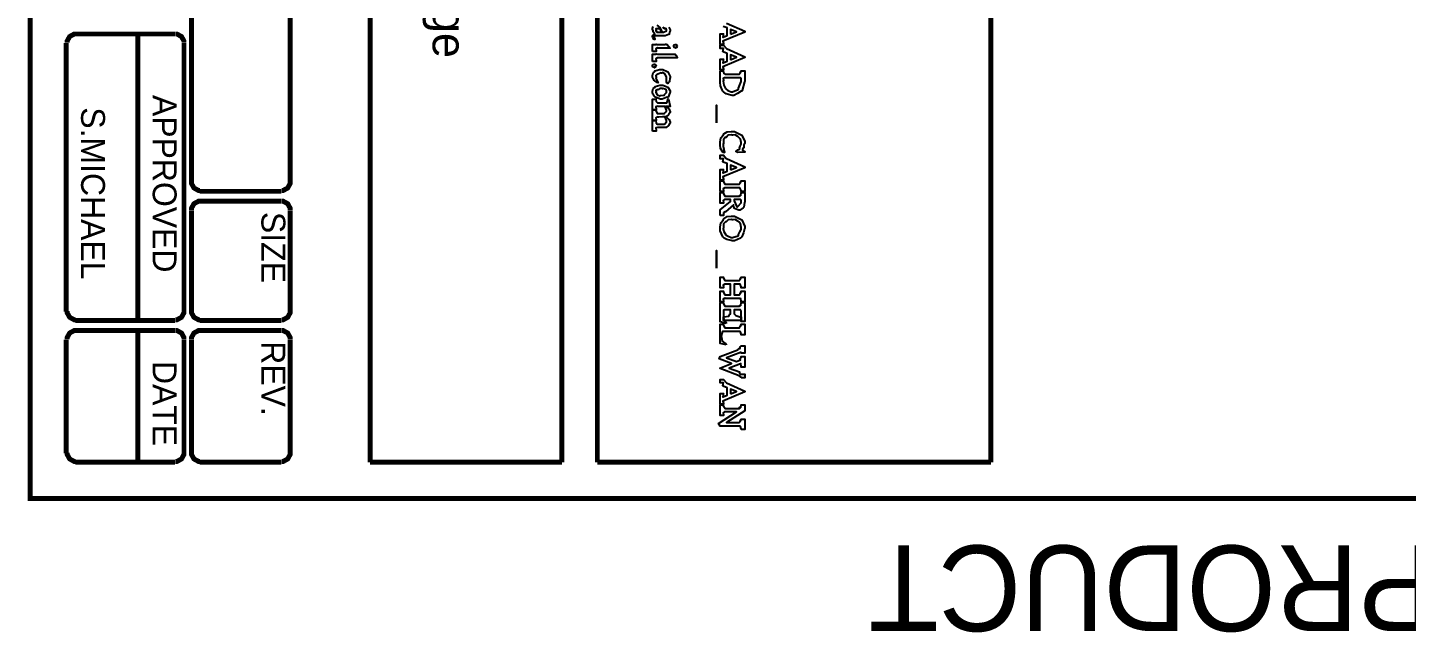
# Model space of a CAD drawing. Extents: x 0 to 11.7, y 0 to 16.5.
# Drawn here: x 0.259 to 3.051, y -0.011 to 1.212 of the extents above; entities that cross this region are included whole.
import ezdxf

# ---------------------------------------------------------------- set-up
doc = ezdxf.new("R2010")
doc.units = 0
doc.layers.get('0').update_dxf_attribs({"linetype": 'CONTINUOUS'})

msp = doc.modelspace()

# ---------------------------------------------------------------- linework, layer by layer
at = {"color": 0, "const_width": 0.01}
for points in [[(11.3828, 0.25944), (11.3828, 16.2511), (0.26443, 16.2511), (0.26443, 0.25944), (11.3828, 0.25944)], [(2.20942, 0.33279), (2.20942, 2.47775), (2.20942, 0.33279), (2.20942, 2.47775), (2.20942, 0.33279)]]:
    msp.add_lwpolyline(points, close=True, dxfattribs=at)
for points in [[(0.9528, 0.33279), (0.9528, 2.47775), (1.34109, 2.47775)], [(1.34109, 0.33279), (1.34109, 2.47775)], [(1.41276, 0.33279), (1.41276, 2.47775)], [(0.59109, 0.89947), (0.59109, 2.08111)], [(0.79112, 0.89947), (0.79112, 2.08111)], [(0.35693, 1.19944), (0.3539, 1.19944), (0.34462, 1.19434), (0.33946, 1.18506), (0.33946, 1.18197)], [(0.55778, 1.19944), (0.35612, 1.19944)], [(0.4828, 0.61947), (0.4828, 1.19944)], [(0.57612, 1.18197), (0.57612, 1.18506), (0.57102, 1.19434), (0.56174, 1.19944), (0.55859, 1.19944)], [(0.33778, 0.6378), (0.33778, 1.1811)], [(0.57612, 0.6378), (0.57612, 1.1811)], [(0.59109, 0.90028), (0.59109, 0.89719), (0.59625, 0.88791), (0.60552, 0.88276), (0.60862, 0.88276)], [(0.7736, 0.88276), (0.77675, 0.88276), (0.78602, 0.88791), (0.79112, 0.89719), (0.79112, 0.90028)], [(0.60862, 0.86111), (0.60552, 0.86111), (0.59625, 0.85601), (0.59109, 0.84673), (0.59109, 0.84359)], [(0.77279, 0.88113), (0.6078, 0.88113)], [(0.77279, 0.86111), (0.6078, 0.86111)], [(0.79112, 0.84359), (0.79112, 0.84673), (0.78602, 0.85601), (0.77675, 0.86111), (0.7736, 0.86111)], [(0.59109, 0.6378), (0.59109, 0.84277)], [(0.79112, 0.6378), (0.79112, 0.84277)], [(0.33946, 0.63862), (0.33946, 0.63553), (0.34462, 0.62625), (0.3539, 0.62109), (0.35693, 0.62109)], [(0.55859, 0.62109), (0.56174, 0.62109), (0.57102, 0.62625), (0.57612, 0.63553), (0.57612, 0.63862)], [(0.59109, 0.63862), (0.59109, 0.63553), (0.59625, 0.62625), (0.60552, 0.62109), (0.60862, 0.62109)], [(0.7736, 0.62109), (0.77675, 0.62109), (0.78602, 0.62625), (0.79112, 0.63553), (0.79112, 0.63862)], [(0.55778, 0.61947), (0.35612, 0.61947)], [(0.77279, 0.61947), (0.6078, 0.61947)], [(0.35693, 0.59945), (0.3539, 0.59945), (0.34462, 0.59435), (0.33946, 0.58507), (0.33946, 0.58192)], [(0.55778, 0.59945), (0.35612, 0.59945)], [(0.4828, 0.33279), (0.4828, 0.59945)], [(0.57612, 0.58192), (0.57612, 0.58507), (0.57102, 0.59435), (0.56174, 0.59945), (0.55859, 0.59945)], [(0.60862, 0.59945), (0.60552, 0.59945), (0.59625, 0.59435), (0.59109, 0.58507), (0.59109, 0.58192)], [(0.77279, 0.59945), (0.6078, 0.59945)], [(0.79112, 0.58192), (0.79112, 0.58507), (0.78602, 0.59435), (0.77675, 0.59945), (0.7736, 0.59945)], [(0.33778, 0.35113), (0.33778, 0.58111)], [(0.57612, 0.35113), (0.57612, 0.58111)], [(0.59109, 0.35113), (0.59109, 0.58111)], [(0.79112, 0.35113), (0.79112, 0.58111)], [(0.33946, 0.35194), (0.33946, 0.34885), (0.34462, 0.33957), (0.3539, 0.33442), (0.35693, 0.33442)], [(0.55778, 0.33279), (0.35612, 0.33279)], [(0.55859, 0.33442), (0.56174, 0.33442), (0.57102, 0.33957), (0.57612, 0.34885), (0.57612, 0.35194)], [(0.59109, 0.35194), (0.59109, 0.34885), (0.59625, 0.33957), (0.60552, 0.33442), (0.60862, 0.33442)], [(0.77279, 0.33279), (0.6078, 0.33279)], [(0.7736, 0.33442), (0.77675, 0.33442), (0.78602, 0.33957), (0.79112, 0.34885), (0.79112, 0.35194)], [(1.34109, 0.33279), (0.9528, 0.33279)], [(2.20942, 0.33279), (1.41276, 0.33279)]]:
    msp.add_lwpolyline(points, dxfattribs=at)
at = {"color": 0}
for points in [[(1.55767, 1.21316), (1.56028, 1.20795), (1.56028, 1.20616), (1.55994, 1.20622), (1.55865, 1.20291), (1.55811, 1.19878), (1.55767, 1.19835), (1.55681, 1.19835), (1.55029, 1.19575), (1.54812, 1.19575), (1.53076, 1.19575), (1.53022, 1.19613), (1.52772, 1.19613), (1.52772, 1.19407), (1.52772, 1.19336), (1.52772, 1.19336), (1.52772, 1.1926), (1.52903, 1.18913), (1.52924, 1.18858), (1.52772, 1.18815), (1.52772, 1.18815), (1.52729, 1.18848), (1.52576, 1.19076), (1.52556, 1.19097), (1.52539, 1.19179), (1.52463, 1.19423), (1.52447, 1.19423), (1.52447, 1.19423), (1.52447, 1.19553), (1.52849, 1.19933), (1.52924, 1.19944), (1.52854, 1.20014), (1.52604, 1.20416), (1.52576, 1.20464), (1.52556, 1.20573), (1.52463, 1.20898), (1.52447, 1.20931), (1.52447, 1.20942), (1.52447, 1.21083), (1.5261, 1.21468)], [(1.53321, 1.21723), (1.53933, 1.21235), (1.53988, 1.21137), (1.5401, 1.21126), (1.54346, 1.20372), (1.54378, 1.20291), (1.54596, 1.20291), (1.54656, 1.20296), (1.55311, 1.20557), (1.55311, 1.20638), (1.55306, 1.20741), (1.55246, 1.2105), (1.55132, 1.21007), (1.55094, 1.21007), (1.55046, 1.21034), (1.54889, 1.21099), (1.54986, 1.21007), (1.54986, 1.21007), (1.54943, 1.21034), (1.54796, 1.21099), (1.54878, 1.21007), (1.54878, 1.21007), (1.54829, 1.21039), (1.5466, 1.21126), (1.54704, 1.21115), (1.54704, 1.21115), (1.5466, 1.21159), (1.54546, 1.21316)], [(1.67458, 1.22173), (1.71126, 1.20502), (1.71126, 1.2035), (1.66699, 1.18484), (1.66672, 1.18468), (1.66829, 1.18012), (1.66829, 1.17855), (1.66114, 1.17855), (1.66114, 1.17855), (1.66114, 1.20003), (1.66829, 1.20003), (1.66769, 1.19884), (1.66786, 1.19244), (1.66786, 1.19244), (1.66764, 1.19276), (1.66694, 1.19368), (1.66764, 1.19309), (1.66764, 1.19309), (1.67546, 1.19634), (1.67546, 1.21175), (1.66764, 1.21479)]]:
    msp.add_lwpolyline(points, dxfattribs=at)
for points in [[(1.53381, 1.20291), (1.54335, 1.20291), (1.54269, 1.20356), (1.54112, 1.20752), (1.54096, 1.20768), (1.54058, 1.20866), (1.53733, 1.21007), (1.53618, 1.21007), (1.5351, 1.21045), (1.53131, 1.21018), (1.53163, 1.20768), (1.53163, 1.20681), (1.53163, 1.20681), (1.53131, 1.20633), (1.53347, 1.20329), (1.53381, 1.20291)], [(1.68261, 1.19916), (1.69433, 1.20416), (1.68261, 1.20871), (1.68261, 1.19916)], [(1.52447, 1.16395), (1.52447, 1.17828), (1.53163, 1.17828), (1.53153, 1.17839), (1.53163, 1.1792), (1.53424, 1.17828), (1.5351, 1.17828), (1.55007, 1.17828), (1.55007, 1.17833), (1.55072, 1.1792), (1.5529, 1.17828), (1.5529, 1.17828), (1.5529, 1.17828), (1.55257, 1.17828), (1.55246, 1.17828), (1.55419, 1.17828), (1.56028, 1.17112), (1.53575, 1.17112), (1.53467, 1.17117), (1.53125, 1.16943), (1.53163, 1.16537), (1.53163, 1.16395), (1.52447, 1.16395)], [(1.5709, 1.17112), (1.57026, 1.17117), (1.56853, 1.17204), (1.56831, 1.1722), (1.56814, 1.17296), (1.56739, 1.17508), (1.56743, 1.1748), (1.56743, 1.1748), (1.56739, 1.17546), (1.56819, 1.17725), (1.56831, 1.17741), (1.56831, 1.17763), (1.57026, 1.17828), (1.5709, 1.17828), (1.5709, 1.17828), (1.57335, 1.17757), (1.57351, 1.17741), (1.57351, 1.17741), (1.5734, 1.17725), (1.5746, 1.17546), (1.5746, 1.1748), (1.57443, 1.17497), (1.57329, 1.17475), (1.57374, 1.17242), (1.57351, 1.1722), (1.57319, 1.17258), (1.5714, 1.17307), (1.57107, 1.17112), (1.5709, 1.17112)], [(1.66114, 1.12684), (1.66114, 1.14833), (1.66829, 1.14833), (1.66769, 1.14714), (1.66786, 1.14073), (1.66786, 1.14073), (1.66764, 1.14106), (1.66694, 1.14198), (1.66764, 1.14138), (1.66764, 1.14138), (1.67546, 1.14464), (1.67546, 1.16005), (1.66764, 1.16309), (1.66715, 1.16379), (1.66786, 1.16688), (1.66786, 1.16786), (1.66764, 1.16824), (1.66738, 1.16949), (1.66829, 1.16976), (1.66829, 1.16981), (1.66114, 1.16981), (1.66114, 1.17698), (1.66829, 1.17698), (1.66813, 1.17681), (1.67356, 1.17052), (1.67458, 1.17003), (1.71126, 1.15332), (1.71126, 1.1518), (1.66699, 1.13314), (1.66672, 1.13298), (1.66829, 1.12842), (1.66829, 1.12684), (1.66114, 1.12684)], [(1.52447, 1.14404), (1.52447, 1.15837), (1.53163, 1.15837), (1.53157, 1.15848), (1.53174, 1.15929), (1.53461, 1.15837), (1.53554, 1.15837), (1.56635, 1.15837), (1.56646, 1.15858), (1.56803, 1.15837), (1.56853, 1.15837), (1.56853, 1.15837), (1.56917, 1.15837), (1.56917, 1.15837), (1.57047, 1.15837), (1.57047, 1.15837), (1.5715, 1.15641), (1.57411, 1.15207), (1.5746, 1.1512), (1.53575, 1.1512), (1.53467, 1.15126), (1.53125, 1.14952), (1.53163, 1.14545), (1.53163, 1.14404), (1.52447, 1.14404)], [(1.68261, 1.14746), (1.69433, 1.15245), (1.68261, 1.15701), (1.68261, 1.14746)], [(1.52815, 1.13129), (1.52761, 1.13135), (1.52576, 1.13222), (1.52556, 1.13238), (1.52544, 1.13308), (1.52463, 1.13515), (1.52447, 1.13498), (1.52447, 1.13498), (1.52447, 1.13558), (1.52539, 1.13721), (1.52556, 1.13737), (1.52561, 1.1377), (1.52772, 1.13846), (1.52838, 1.13846), (1.52838, 1.13846), (1.53043, 1.13775), (1.53054, 1.13759), (1.53054, 1.13759), (1.53163, 1.13563), (1.53163, 1.13498), (1.53153, 1.13515), (1.53049, 1.13482), (1.53076, 1.13254), (1.53054, 1.13238), (1.53033, 1.13276), (1.52875, 1.13325), (1.52832, 1.13129), (1.52815, 1.13129)], [(1.5351, 1.10015), (1.53381, 1.1014), (1.52946, 1.1046), (1.52806, 1.10509), (1.52772, 1.10536), (1.52692, 1.10672), (1.52447, 1.11225), (1.52447, 1.11404), (1.52447, 1.11578), (1.52561, 1.12098), (1.52826, 1.12294), (1.52903, 1.12359), (1.52951, 1.12462), (1.53879, 1.12771), (1.54183, 1.12771), (1.54514, 1.12771), (1.55419, 1.12392), (1.55507, 1.12316), (1.55572, 1.12277), (1.56028, 1.1135), (1.56028, 1.11035), (1.55963, 1.10992), (1.55903, 1.10308), (1.55875, 1.10254), (1.55838, 1.10276), (1.55632, 1.1014), (1.55556, 1.09907), (1.55528, 1.09907), (1.5549, 1.09918), (1.55387, 1.09999), (1.55376, 1.10015), (1.55365, 1.10086), (1.55311, 1.10297), (1.55311, 1.10276), (1.55311, 1.10276), (1.55311, 1.10341), (1.55311, 1.10487), (1.55311, 1.10536), (1.55311, 1.10558), (1.55311, 1.10623), (1.55311, 1.10623), (1.55311, 1.10661), (1.55311, 1.10748), (1.55311, 1.10775), (1.55306, 1.10851), (1.55311, 1.11057), (1.55311, 1.11122), (1.55306, 1.1123), (1.54986, 1.11838), (1.54921, 1.11882), (1.54824, 1.11957), (1.54486, 1.12126), (1.5434, 1.12055), (1.54292, 1.12055), (1.54178, 1.12115), (1.53549, 1.11822), (1.53489, 1.11773), (1.53413, 1.11795), (1.53114, 1.11572), (1.53163, 1.11187), (1.53163, 1.11057), (1.53103, 1.10997), (1.5351, 1.10173), (1.53575, 1.10102), (1.5351, 1.10015)], [(1.68608, 1.07514), (1.68311, 1.07585), (1.67361, 1.07845), (1.66792, 1.08257), (1.66678, 1.08404), (1.66536, 1.08643), (1.66183, 1.09451), (1.66114, 1.10167), (1.66114, 1.104), (1.66114, 1.12527), (1.66829, 1.12527), (1.66769, 1.12462), (1.66922, 1.11974), (1.66938, 1.11941), (1.66938, 1.11941), (1.67133, 1.11811), (1.67199, 1.11811), (1.70042, 1.11811), (1.70025, 1.11849), (1.70176, 1.12082), (1.7041, 1.12419), (1.7041, 1.12527), (1.71126, 1.12527), (1.71126, 1.104), (1.71056, 1.10254), (1.70622, 1.08512), (1.70518, 1.08382), (1.70394, 1.08355), (1.69689, 1.07905), (1.68881, 1.07514), (1.68608, 1.07514)], [(1.54249, 1.06728), (1.54081, 1.06744), (1.53011, 1.07134), (1.52924, 1.07205), (1.52815, 1.07346), (1.52501, 1.07796), (1.52447, 1.08127), (1.52447, 1.08225), (1.52453, 1.08404), (1.52587, 1.08936), (1.52886, 1.09136), (1.52968, 1.09201), (1.53011, 1.09299), (1.53939, 1.09592), (1.54249, 1.09592), (1.54563, 1.09592), (1.55425, 1.09288), (1.55507, 1.09223), (1.55572, 1.09191), (1.56028, 1.0842), (1.56028, 1.0816), (1.55963, 1.08057), (1.55615, 1.07183), (1.55528, 1.07118), (1.55419, 1.0714), (1.54378, 1.06728), (1.54249, 1.06728)], [(1.54031, 1.07444), (1.54101, 1.07509), (1.54844, 1.0759), (1.54899, 1.07617), (1.54883, 1.07704), (1.55311, 1.08127), (1.55311, 1.08268), (1.55306, 1.08377), (1.55236, 1.08702), (1.55089, 1.08708), (1.55051, 1.08724), (1.54958, 1.08794), (1.54639, 1.08946), (1.54492, 1.08876), (1.54443, 1.08876), (1.54329, 1.0893), (1.53907, 1.08919), (1.53657, 1.08713), (1.53597, 1.08681), (1.535, 1.08708), (1.53131, 1.08545), (1.53163, 1.08209), (1.53163, 1.08095), (1.53147, 1.08084), (1.53418, 1.07606), (1.53467, 1.07574), (1.53467, 1.07574), (1.53603, 1.07557), (1.53928, 1.07444), (1.54031, 1.07444)], [(1.68588, 1.0823), (1.68631, 1.08241), (1.69786, 1.08702), (1.69868, 1.08794), (1.69879, 1.08979), (1.70156, 1.09679), (1.7041, 1.10352), (1.7041, 1.10574), (1.70404, 1.10672), (1.70378, 1.10954), (1.70367, 1.10965), (1.70356, 1.11003), (1.70204, 1.11095), (1.7015, 1.11095), (1.67111, 1.11095), (1.67031, 1.111), (1.66775, 1.10975), (1.66829, 1.10677), (1.66829, 1.10574), (1.66769, 1.10427), (1.66868, 1.09619), (1.67247, 1.08898), (1.67329, 1.08794), (1.67329, 1.08794), (1.67731, 1.08496), (1.68375, 1.0823), (1.68588, 1.0823)], [(1.52447, 1.00282), (1.52447, 1.02431), (1.53163, 1.02431), (1.53114, 1.02387), (1.53163, 1.01997), (1.53424, 1.01714), (1.5351, 1.01714), (1.54856, 1.01714), (1.5485, 1.01725), (1.55311, 1.02159), (1.55311, 1.023), (1.55306, 1.02458), (1.5504, 1.03087), (1.54986, 1.03147), (1.54893, 1.03157), (1.54476, 1.03163), (1.53754, 1.03147), (1.5351, 1.03147), (1.53418, 1.03152), (1.53119, 1.02984), (1.53163, 1.02572), (1.53163, 1.02431), (1.52447, 1.02431), (1.52447, 1.04579), (1.53163, 1.04579), (1.53108, 1.04476), (1.53413, 1.03863), (1.5351, 1.03863), (1.54856, 1.03863), (1.5485, 1.03917), (1.55072, 1.04107), (1.55311, 1.04367), (1.55311, 1.04449), (1.55306, 1.04541), (1.5504, 1.0523), (1.54986, 1.05295), (1.5351, 1.05295), (1.53435, 1.05328), (1.53119, 1.05208), (1.53163, 1.04736), (1.53163, 1.04579), (1.52447, 1.04579), (1.52447, 1.06728), (1.53163, 1.06728), (1.53108, 1.06673), (1.53179, 1.06277), (1.53478, 1.06011), (1.53575, 1.06011), (1.5529, 1.06011), (1.5536, 1.06011), (1.55572, 1.06548), (1.55572, 1.06728), (1.55681, 1.06728), (1.56028, 1.05295), (1.55137, 1.05295), (1.55137, 1.05295), (1.55344, 1.05127), (1.55751, 1.04785), (1.55789, 1.04731), (1.55789, 1.04731), (1.55897, 1.04552), (1.56028, 1.04183), (1.56028, 1.04058), (1.55963, 1.03998), (1.55701, 1.03608), (1.55268, 1.03282), (1.55117, 1.03255), (1.55117, 1.03255), (1.55371, 1.03076), (1.55761, 1.02669), (1.55789, 1.02626), (1.55789, 1.02626), (1.56028, 1.02105), (1.56028, 1.01931), (1.55963, 1.01888), (1.55686, 1.014), (1.55214, 1.00998), (1.55051, 1.00998), (1.53575, 1.00998), (1.53489, 1.01036), (1.53125, 1.00928), (1.53163, 1.00445), (1.53163, 1.00282), (1.52447, 1.00282)], [(1.65397, 1.01986), (1.65397, 1.05566), (1.65397, 1.01986)], [(1.66917, 0.95855), (1.66715, 0.96007), (1.66217, 0.96766), (1.66114, 0.97532), (1.66114, 0.97786), (1.66114, 0.98069), (1.66297, 0.98915), (1.66732, 0.99457), (1.66851, 0.99566), (1.66906, 0.99723), (1.67546, 1.00119), (1.68343, 1.00195), (1.68608, 1.00195), (1.69054, 1.00195), (1.70269, 0.99636), (1.70389, 0.99523), (1.70503, 0.99463), (1.71126, 0.98226), (1.71126, 0.97808), (1.71104, 0.97814), (1.70969, 0.97504), (1.70947, 0.97016), (1.7091, 0.9694), (1.70822, 0.96908), (1.70692, 0.9656), (1.70692, 0.96441), (1.70692, 0.96441), (1.70747, 0.96403), (1.71056, 0.96191), (1.71126, 0.96181), (1.71126, 0.96007), (1.69694, 0.95942), (1.69325, 0.96137), (1.69368, 0.96251), (1.69715, 0.96506), (1.70063, 0.96631), (1.70107, 0.96701), (1.70063, 0.96821), (1.70182, 0.97276), (1.7041, 0.97645), (1.7041, 0.97765), (1.70404, 0.97982), (1.70264, 0.98633), (1.69976, 0.98969), (1.69889, 0.99045), (1.69749, 0.99192), (1.69189, 0.99517), (1.68739, 0.99479), (1.68588, 0.99479), (1.68397, 0.99533), (1.67757, 0.99457), (1.67415, 0.99099), (1.67329, 0.99023), (1.6721, 0.9904), (1.66803, 0.98616), (1.66829, 0.97966), (1.66829, 0.97743), (1.66775, 0.97727), (1.66764, 0.97244), (1.66906, 0.96636), (1.66917, 0.96549), (1.66917, 0.96549), (1.66872, 0.96414), (1.67036, 0.96045), (1.67046, 0.95985), (1.66917, 0.95855)], [(1.66114, 0.90402), (1.66114, 0.92551), (1.66829, 0.92551), (1.66769, 0.92432), (1.66786, 0.91791), (1.66786, 0.91791), (1.66764, 0.91824), (1.66694, 0.91916), (1.66764, 0.91856), (1.66764, 0.91856), (1.67546, 0.92182), (1.67546, 0.93723), (1.66764, 0.94027), (1.66715, 0.94097), (1.66786, 0.94407), (1.66786, 0.94504), (1.66764, 0.94542), (1.66738, 0.94667), (1.66829, 0.94694), (1.66829, 0.94699), (1.66114, 0.94699), (1.66114, 0.95416), (1.66829, 0.95416), (1.66813, 0.95399), (1.67356, 0.9477), (1.67458, 0.94721), (1.71126, 0.9305), (1.71126, 0.92898), (1.66699, 0.91032), (1.66672, 0.91016), (1.66829, 0.9056), (1.66829, 0.90402), (1.66114, 0.90402)], [(1.68261, 0.92464), (1.69433, 0.92963), (1.68261, 0.93419), (1.68261, 0.92464)], [(1.66114, 0.88097), (1.66114, 0.90245), (1.66829, 0.90245), (1.66781, 0.90142), (1.67096, 0.89529), (1.67199, 0.89529), (1.70042, 0.89529), (1.70025, 0.89567), (1.70176, 0.898), (1.7041, 0.90137), (1.7041, 0.90245), (1.71126, 0.90245), (1.71126, 0.88097), (1.7041, 0.88097), (1.704, 0.88281), (1.70133, 0.88813), (1.70042, 0.88813), (1.67199, 0.88813), (1.67101, 0.88818), (1.66786, 0.88645), (1.66829, 0.88238), (1.66829, 0.88097), (1.66114, 0.88097)], [(1.66114, 0.83241), (1.66114, 0.8437), (1.68261, 0.86041), (1.68261, 0.86431), (1.67133, 0.86431), (1.67046, 0.86437), (1.66781, 0.86263), (1.66829, 0.85856), (1.66829, 0.85715), (1.66114, 0.85715), (1.66114, 0.87864), (1.66829, 0.87864), (1.66781, 0.8776), (1.67096, 0.87147), (1.67199, 0.87147), (1.70042, 0.87147), (1.70031, 0.87158), (1.70063, 0.87272), (1.7029, 0.87256), (1.70301, 0.87277), (1.70318, 0.87359), (1.7041, 0.87739), (1.7041, 0.87864), (1.71126, 0.87864), (1.71126, 0.85932), (1.71056, 0.85862), (1.7091, 0.84896), (1.70865, 0.84825), (1.70774, 0.8476), (1.70144, 0.84283), (1.69933, 0.84283), (1.6971, 0.84348), (1.69069, 0.84652), (1.68858, 0.85172), (1.68826, 0.85346), (1.67242, 0.83957), (1.6715, 0.83979), (1.66792, 0.83751), (1.66829, 0.83371), (1.66829, 0.83241), (1.66114, 0.83241)], [(1.69672, 0.84999), (1.69732, 0.8501), (1.7041, 0.85802), (1.7041, 0.86062), (1.70404, 0.86116), (1.70394, 0.86274), (1.70389, 0.86279), (1.70378, 0.86323), (1.70258, 0.86431), (1.70215, 0.86431), (1.68978, 0.86431), (1.68972, 0.86198), (1.69499, 0.84999), (1.69672, 0.84999)], [(1.68608, 0.78071), (1.68343, 0.78141), (1.67503, 0.78348), (1.66971, 0.78635), (1.66851, 0.78743), (1.66667, 0.78879), (1.66114, 0.80132), (1.66114, 0.80545), (1.66114, 0.80838), (1.66297, 0.81717), (1.66732, 0.8227), (1.66851, 0.82389), (1.66906, 0.82563), (1.67546, 0.82997), (1.68343, 0.83084), (1.68608, 0.83084), (1.6906, 0.83084), (1.70296, 0.82509), (1.7041, 0.82389), (1.70518, 0.82335), (1.71126, 0.81027), (1.71126, 0.80588), (1.71056, 0.8049), (1.70844, 0.79698), (1.70529, 0.78879), (1.7041, 0.78765), (1.70285, 0.78662), (1.69032, 0.78071), (1.68608, 0.78071)], [(1.68608, 0.78787), (1.68647, 0.78798), (1.69769, 0.79112), (1.69846, 0.79178), (1.69863, 0.79351), (1.7015, 0.79888), (1.7041, 0.80366), (1.7041, 0.80523), (1.70404, 0.80773), (1.70264, 0.8151), (1.69976, 0.81879), (1.69889, 0.81955), (1.69749, 0.82096), (1.69206, 0.82406), (1.68761, 0.82368), (1.68608, 0.82368), (1.68419, 0.82422), (1.67768, 0.82346), (1.67432, 0.81988), (1.6735, 0.81912), (1.67231, 0.81928), (1.66808, 0.81516), (1.66829, 0.80854), (1.66829, 0.80632), (1.66769, 0.80572), (1.66883, 0.79959), (1.67301, 0.79308), (1.67393, 0.79221), (1.67393, 0.79221), (1.67779, 0.79036), (1.68403, 0.78787), (1.68608, 0.78787)], [(1.65397, 0.72542), (1.65397, 0.76123), (1.65397, 0.72542)], [(1.66114, 0.65739), (1.66114, 0.67887), (1.66829, 0.67887), (1.66775, 0.67784), (1.67063, 0.67171), (1.67156, 0.67171), (1.68261, 0.67171), (1.68261, 0.6932), (1.67156, 0.6932), (1.67063, 0.69325), (1.66781, 0.69151), (1.66829, 0.68745), (1.66829, 0.68603), (1.66114, 0.68603), (1.66114, 0.70752), (1.66829, 0.70752), (1.66781, 0.70649), (1.67096, 0.70036), (1.67199, 0.70036), (1.70042, 0.70036), (1.70025, 0.70074), (1.70176, 0.70307), (1.7041, 0.70644), (1.7041, 0.70752), (1.71126, 0.70752), (1.71126, 0.68603), (1.7041, 0.68603), (1.704, 0.68788), (1.70167, 0.6932), (1.70085, 0.6932), (1.68978, 0.6932), (1.68978, 0.67171), (1.70085, 0.67171), (1.70063, 0.67209), (1.70182, 0.67453), (1.7041, 0.67779), (1.7041, 0.67887), (1.71126, 0.67887), (1.71126, 0.65739), (1.7041, 0.65739), (1.70404, 0.65902), (1.70301, 0.66385), (1.70107, 0.66455), (1.70042, 0.66455), (1.67199, 0.66455), (1.67101, 0.66466), (1.66786, 0.66292), (1.66829, 0.6588), (1.66829, 0.65739), (1.66114, 0.65739)], [(1.67329, 0.61393), (1.66114, 0.61719), (1.66114, 0.65582), (1.66829, 0.65582), (1.66781, 0.65478), (1.67096, 0.64865), (1.67199, 0.64865), (1.70042, 0.64865), (1.70031, 0.64876), (1.70063, 0.6499), (1.7029, 0.64974), (1.70301, 0.64996), (1.70318, 0.65077), (1.7041, 0.65457), (1.7041, 0.65582), (1.71126, 0.65582), (1.71126, 0.61784), (1.7041, 0.61784), (1.7041, 0.61936), (1.70404, 0.62006), (1.7041, 0.62169), (1.7041, 0.62218), (1.704, 0.62299), (1.7041, 0.6263), (1.7041, 0.62739), (1.7041, 0.6378), (1.704, 0.63878), (1.70231, 0.64149), (1.70171, 0.64149), (1.68978, 0.64149), (1.68978, 0.63325), (1.68972, 0.63297), (1.69325, 0.62983), (1.70139, 0.62717), (1.7041, 0.62717), (1.7041, 0.62001), (1.66829, 0.62001), (1.66829, 0.62717), (1.66894, 0.62728), (1.67914, 0.6288), (1.67979, 0.62912), (1.67985, 0.62999), (1.68132, 0.63254), (1.68261, 0.63308), (1.68261, 0.63325), (1.68261, 0.64149), (1.67025, 0.64149), (1.66986, 0.64155), (1.66862, 0.64062), (1.66851, 0.64041), (1.66851, 0.64041), (1.66829, 0.63862), (1.66829, 0.63802), (1.66829, 0.62739), (1.66769, 0.62679), (1.6696, 0.62055), (1.66982, 0.62001), (1.66982, 0.62001), (1.67025, 0.61849), (1.67296, 0.6161), (1.67329, 0.61589), (1.67329, 0.61393)], [(1.67372, 0.57015), (1.66114, 0.57341), (1.66114, 0.61203), (1.66829, 0.61203), (1.66781, 0.611), (1.67096, 0.60487), (1.67199, 0.60487), (1.70042, 0.60487), (1.70025, 0.60525), (1.70176, 0.60759), (1.7041, 0.61095), (1.7041, 0.61203), (1.71126, 0.61203), (1.71126, 0.59055), (1.7041, 0.59055), (1.70404, 0.59218), (1.70281, 0.5969), (1.70036, 0.59771), (1.69954, 0.59771), (1.66678, 0.59771), (1.66618, 0.59776), (1.66396, 0.59142), (1.66396, 0.58925), (1.66374, 0.58865), (1.66542, 0.57829), (1.66569, 0.57775), (1.66569, 0.57775), (1.67275, 0.57232), (1.67372, 0.57189), (1.67372, 0.57015)], [(1.7041, 0.5038), (1.70404, 0.50483), (1.70053, 0.50738), (1.69976, 0.50749), (1.66114, 0.52246), (1.66092, 0.52355), (1.68435, 0.53288), (1.65961, 0.54199), (1.66114, 0.54698), (1.69694, 0.56022), (1.69694, 0.56093), (1.69911, 0.56304), (1.70193, 0.56326), (1.70215, 0.56348), (1.70182, 0.56386), (1.70199, 0.5663), (1.7041, 0.56776), (1.7041, 0.56825), (1.71126, 0.56825), (1.71126, 0.55393), (1.7041, 0.55393), (1.704, 0.55425), (1.70344, 0.55545), (1.70324, 0.55545), (1.70324, 0.55545), (1.70269, 0.5549), (1.70258, 0.5548), (1.67438, 0.54438), (1.69456, 0.53678), (1.70236, 0.53982), (1.7021, 0.53999), (1.70199, 0.54253), (1.7041, 0.54574), (1.7041, 0.54677), (1.71126, 0.54677), (1.71126, 0.52528), (1.7041, 0.52528), (1.704, 0.52664), (1.70344, 0.53266), (1.70324, 0.53266), (1.70324, 0.53266), (1.70247, 0.53212), (1.70236, 0.53201), (1.68001, 0.52333), (1.70085, 0.51573), (1.70085, 0.51573), (1.70042, 0.51373), (1.70281, 0.51118), (1.70281, 0.51118), (1.70301, 0.51134), (1.7041, 0.51107), (1.7041, 0.51096), (1.71126, 0.51096), (1.71126, 0.5038), (1.7041, 0.5038)], [(1.66114, 0.45052), (1.66114, 0.47201), (1.66829, 0.47201), (1.66769, 0.47081), (1.66786, 0.46441), (1.66786, 0.46441), (1.66764, 0.46474), (1.66694, 0.46566), (1.66764, 0.46506), (1.66764, 0.46506), (1.67546, 0.46832), (1.67546, 0.48372), (1.66764, 0.48676), (1.66715, 0.48747), (1.66786, 0.49056), (1.66786, 0.49154), (1.66764, 0.49192), (1.66738, 0.49316), (1.66829, 0.49344), (1.66829, 0.49349), (1.66114, 0.49349), (1.66114, 0.50065), (1.66829, 0.50065), (1.66813, 0.50049), (1.67356, 0.49419), (1.67458, 0.49371), (1.71126, 0.477), (1.71126, 0.47548), (1.66699, 0.45681), (1.66672, 0.45665), (1.66829, 0.45209), (1.66829, 0.45052), (1.66114, 0.45052)], [(1.68261, 0.47114), (1.69433, 0.47613), (1.68261, 0.48069), (1.68261, 0.47114)], [(1.7041, 0.39882), (1.70404, 0.40044), (1.70285, 0.40527), (1.70057, 0.40598), (1.69976, 0.40598), (1.66114, 0.40598), (1.65831, 0.41162), (1.69456, 0.43462), (1.67133, 0.43462), (1.67046, 0.43468), (1.66781, 0.43294), (1.66829, 0.42887), (1.66829, 0.42746), (1.66114, 0.42746), (1.66114, 0.44895), (1.66829, 0.44895), (1.66781, 0.44797), (1.67128, 0.44179), (1.67242, 0.44179), (1.70085, 0.44179), (1.70057, 0.44216), (1.70079, 0.44412), (1.70296, 0.4439), (1.70301, 0.44396), (1.70318, 0.44472), (1.7041, 0.44792), (1.7041, 0.44895), (1.71126, 0.44895), (1.71126, 0.43658), (1.67415, 0.41314), (1.69997, 0.41314), (1.69982, 0.41363), (1.70171, 0.41596), (1.7041, 0.41922), (1.7041, 0.4203), (1.71126, 0.4203), (1.71126, 0.39882), (1.7041, 0.39882)]]:
    msp.add_lwpolyline(points, close=True, dxfattribs=at)

# ---------------------------------------------------------------- texts
for s, height, rotation, p in [('Half bridge ', 0.0683333, 270, (1.07944, 1.59278)), ('APPROVED', 0.048333, 270, (0.51278, 1.07611)), ('S.MICHAEL', 0.048333, 270, (0.36778, 1.05111)), ('SIZE', 0.048333, 270, (0.73278, 0.83944)), ('REV.', 0.048333, 270, (0.73278, 0.57778)), ('DATE', 0.048333, 270, (0.51278, 0.53778)), ('PRODUCED BY AN AUTODESK EDUCATIONAL PRODUCT', 0.173333, 180, (8.31111, 0.16444))]:
    msp.add_text(s, height=height, rotation=rotation, dxfattribs=at).set_placement(p)

doc.saveas('drawing.dxf')
